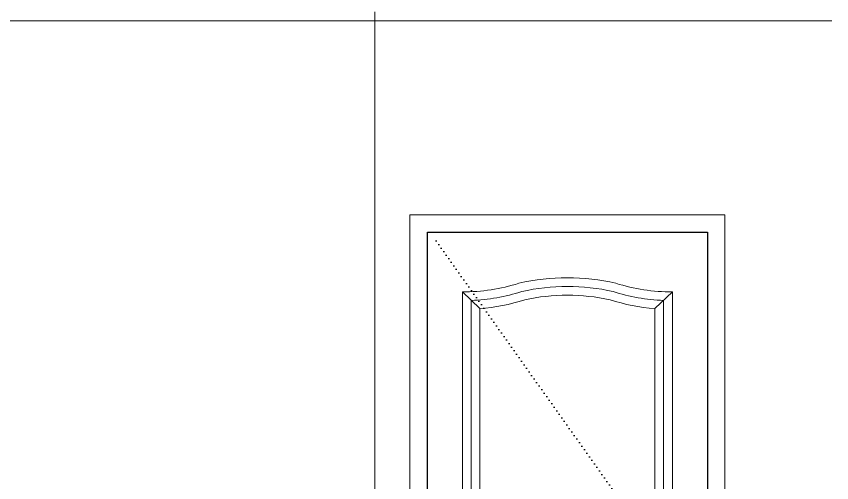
# Model space of a CAD drawing. Extents: x 775040 to 808375, y 4159409 to 4163651.
# Drawn here: x 805480 to 806063, y 4160956 to 4161289 of the extents above; entities that cross this region are included whole.
import ezdxf

# ---------------------------------------------------------------- set-up
doc = ezdxf.new("R2010")
doc.units = 0
doc.header["$MEASUREMENT"] = 0
doc.linetypes.add('DOT3', pattern=[0.06, 0, -0.06])
doc.layers.add('GÖRÜNÜŞ7', color=1, linetype='Continuous')
doc.layers.add('IZDOT', color=3, linetype='DOT3')
for name, color, linetype, lineweight in [('kapı', 3, 'Continuous', 9), ('Z_g3', 3, 'Continuous', 13), ('Z_sıva', 241, 'Continuous', 5)]:
    doc.layers.add(name, color=color, linetype=linetype, lineweight=lineweight)

msp = doc.modelspace()

# ---------------------------------------------------------------- linework, layer by layer
at = {"layer": 'GÖRÜNÜŞ7', "color": 21}
msp.add_lwpolyline([(805773.76, 4160846.02), (805773.76, 4161134.77), (805973.76, 4161134.77), (805973.76, 4160628.52)], dxfattribs=at)
at = {"layer": 'IZDOT', "ltscale": 50}
msp.add_lwpolyline([(805780.01, 4161128.52), (805967.51, 4160864.37), (805761.26, 4160622.27)], dxfattribs=at)
at = {"layer": 'kapı', "color": 8}
for p, q in [((805798.76, 4161092.22), (805811.26, 4161080.14)), ((805948.76, 4161092.22), (805936.26, 4161080.14))]:
    msp.add_line(p, q, dxfattribs=at)
at = {"layer": 'kapı', "color": 4}
msp.add_lwpolyline([(805761.26, 4160846.02), (805761.26, 4161147.27), (805986.26, 4161147.27), (805986.26, 4160628.52)], dxfattribs=at)
at = {"layer": 'kapı', "color": 8}
for points in [[(805798.76, 4160846.02), (805798.76, 4161092.22, 0.080625), (805839.14, 4161098.28, -0.114756), (805908.38, 4161098.28, 0.080569), (805948.76, 4161092.22), (805948.76, 4160806.64), (805877.5, 4160806.64)], [(805811.26, 4160846.02), (805811.26, 4161080.14, 0.058444), (805843.24, 4161086.47, -0.107611), (805904.28, 4161086.47, 0.058407), (805936.26, 4161080.14), (805936.26, 4160819.14), (805928.98, 4160819.14)]]:
    msp.add_lwpolyline(points, format="xyb", dxfattribs=at)
at = {"layer": 'kapı', "color": 9}
msp.add_lwpolyline([(805805.01, 4160846.02), (805805.01, 4161086.05, 0.069005), (805841.18, 4161092.37, -0.111446), (805906.34, 4161092.37, 0.06896), (805942.51, 4161086.05), (805942.51, 4160812.89), (805879.87, 4160812.89)], format="xyb", dxfattribs=at)
at = {"layer": 'Z_g3', "linetype": 'Continuous'}
msp.add_line((805736.26, 4160846.02), (805736.26, 4161292.27), dxfattribs=at)
at = {"layer": 'Z_sıva', "linetype": 'Continuous'}
msp.add_lwpolyline([(806062.59, 4161286.02), (804342.51, 4161286.02), (804342.51, 4160628.52), (804808.61, 4160628.52), (804808.61, 4160536.02)], dxfattribs=at)

doc.saveas('drawing.dxf')
